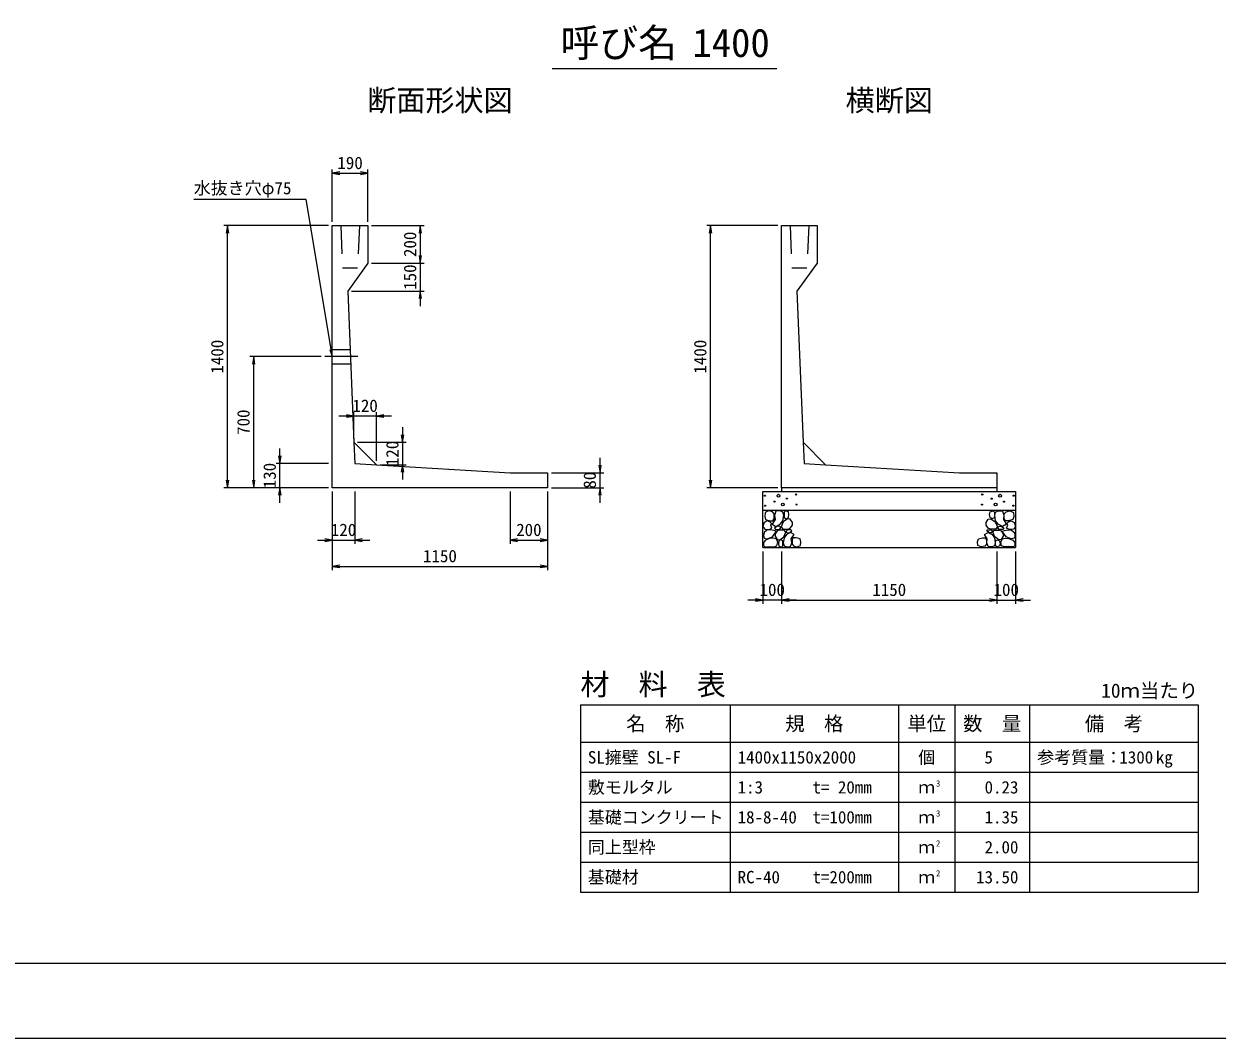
# Model space of a CAD drawing. Units: millimetres at full size, sheet at 1:25. Extents: x 0 to 16820, y 0 to 13241.
# Drawn here: x 6677 to 13051, y 0 to 5418 of the extents above; entities that cross this region are included whole.
import ezdxf
from ezdxf.enums import TextEntityAlignment as Align

# ---------------------------------------------------------------- set-up
doc = ezdxf.new("R2010")
doc.units = ezdxf.units.MM
doc.header["$LTSCALE"] = 25
doc.linetypes.add('CHAIN', pattern=[18.5, 12, -1.5, 3.5, -1.5])
doc.linetypes.add('DASHED_SPACED', pattern=[12, 6, -6])
for name, color, linetype, lineweight in [('D-BMK', 2, 'CHAIN', 13), ('D-DCR-HCHn', 4, 'Continuous', 9), ('D-MTR-FRAM', 7, 'Continuous', 13), ('D-MTR-LINE', 7, 'Continuous', 13), ('D-STR-DIM', 7, 'Continuous', 13), ('D-STR-STRn', 1, 'Continuous', 13), ('D-STR-TXT', 7, 'Continuous', 13), ('D-TTL', 2, 'Continuous', 13), ('D-TTL-TXT', 7, 'Continuous', 13)]:
    doc.layers.add(name, color=color, linetype=linetype, lineweight=lineweight)
doc.layers.add('D-MTR', color=7, linetype='Continuous')
doc.layers.add('D-MTR-TXT', color=7, linetype='Continuous')
doc.styles.add('ＭＳ ゴシック', font='')
doc.styles.get('ＭＳ ゴシック').set_extended_font_data('MS Gothic')

# ---------------------------------------------------------------- blocks, each defined once
blk = doc.blocks.new('open_arrow')
at = {"color": 0, "linetype": 'Continuous', "lineweight": -2}
blk.add_lwpolyline([(7.5, 1.25), (0, 0), (7.5, -1.25)], dxfattribs=at)

msp = doc.modelspace()

# ---------------------------------------------------------------- linework, layer by layer
at = {"layer": 'D-BMK'}
msp.add_line((8461.49, 3640), (8285, 3640), dxfattribs=at)
at = {"layer": 'D-DCR-HCHn'}
for points in [[(10676.2, 2811.59), (10655.4, 2816.22), (10636.9, 2806.97), (10634.59, 2786.17), (10639.21, 2769.99), (10662.33, 2763.05), (10678.51, 2763.05), (10685.44, 2774.61), (10685.44, 2800.04)], [(10694.69, 2813.91), (10687.76, 2793.1), (10690.07, 2769.99), (10673.89, 2744.56), (10694.69, 2733), (10717.8, 2744.56), (10731.67, 2763.05), (10736.3, 2793.1), (10731.67, 2809.28), (10717.8, 2816.22)], [(10738.61, 2809.28), (10738.61, 2781.55), (10750.16, 2774.61), (10761.72, 2781.55), (10764.03, 2797.73), (10761.72, 2811.59), (10745.54, 2816.22)], [(11861.39, 2809.28), (11861.39, 2781.55), (11849.84, 2774.61), (11838.28, 2781.55), (11835.97, 2797.73), (11838.28, 2811.59), (11854.46, 2816.22)], [(11905.31, 2813.91), (11912.24, 2793.1), (11909.93, 2769.99), (11926.11, 2744.56), (11905.31, 2733), (11882.2, 2744.56), (11868.33, 2763.05), (11863.7, 2793.1), (11868.33, 2809.28), (11882.2, 2816.22)], [(11923.8, 2811.59), (11944.6, 2816.22), (11963.1, 2806.97), (11965.41, 2786.17), (11960.79, 2769.99), (11937.67, 2763.05), (11921.49, 2763.05), (11914.56, 2774.61), (11914.56, 2800.04)], [(10632.28, 2753.81), (10625.35, 2733), (10634.59, 2719.14), (10657.71, 2716.82), (10673.49, 2723.6), (10666.95, 2739.94), (10671.58, 2749.18), (10662.33, 2758.43), (10648.46, 2763.05)], [(10733.98, 2758.43), (10722.43, 2730.69), (10731.67, 2719.14), (10759.41, 2719.14), (10770.97, 2723.76), (10782.53, 2739.94), (10782.53, 2753.81), (10770.97, 2772.3), (10757.1, 2774.61)], [(11866.02, 2758.43), (11877.57, 2730.69), (11868.33, 2719.14), (11840.59, 2719.14), (11829.03, 2723.76), (11817.47, 2739.94), (11817.47, 2753.81), (11829.03, 2772.3), (11842.9, 2774.61)], [(11967.72, 2753.81), (11974.65, 2733), (11965.41, 2719.14), (11942.29, 2716.82), (11926.51, 2723.6), (11933.05, 2739.94), (11928.42, 2749.18), (11937.67, 2758.43), (11951.54, 2763.05)], [(10676.16, 2677.01), (10693.28, 2702.69), (10691.14, 2709.11), (10667.59, 2715.53), (10646.19, 2713.39), (10631.21, 2700.55), (10629.07, 2685.57), (10631.21, 2670.59), (10648.33, 2666.31)], [(10699.31, 2733), (10687.76, 2723.76), (10692.38, 2716.82), (10708.56, 2716.82), (10715.49, 2719.14), (10720.12, 2728.38), (10713.18, 2735.32)], [(10736.08, 2677.01), (10746.78, 2702.69), (10738.22, 2713.39), (10712.54, 2713.39), (10701.84, 2709.11), (10691.14, 2694.13), (10691.14, 2681.29), (10701.84, 2664.17), (10714.68, 2662.03)], [(10772.47, 2625.64), (10778.89, 2644.91), (10776.75, 2666.31), (10791.73, 2689.85), (10772.47, 2700.55), (10751.06, 2689.85), (10738.22, 2672.73), (10733.94, 2644.91), (10738.22, 2629.92), (10751.06, 2623.5)], [(10768.19, 2700.55), (10778.89, 2709.11), (10774.61, 2715.53), (10759.62, 2715.53), (10753.2, 2713.39), (10748.92, 2704.83), (10755.34, 2698.41)], [(11827.53, 2625.64), (11821.11, 2644.91), (11823.25, 2666.31), (11808.27, 2689.85), (11827.53, 2700.55), (11848.94, 2689.85), (11861.78, 2672.73), (11866.06, 2644.91), (11861.78, 2629.92), (11848.94, 2623.5)], [(11831.81, 2700.55), (11821.11, 2709.11), (11825.39, 2715.53), (11840.38, 2715.53), (11846.8, 2713.39), (11851.08, 2704.83), (11844.66, 2698.41)], [(11863.92, 2677.01), (11853.22, 2702.69), (11861.78, 2713.39), (11887.46, 2713.39), (11898.16, 2709.11), (11908.86, 2694.13), (11908.86, 2681.29), (11898.16, 2664.17), (11885.32, 2662.03)], [(11900.69, 2733), (11912.24, 2723.76), (11907.62, 2716.82), (11891.44, 2716.82), (11884.51, 2719.14), (11879.88, 2728.38), (11886.82, 2735.32)], [(11923.84, 2677.01), (11906.72, 2702.69), (11908.86, 2709.11), (11932.41, 2715.53), (11953.81, 2713.39), (11968.79, 2700.55), (11970.93, 2685.57), (11968.79, 2670.59), (11951.67, 2666.31)], [(10684.72, 2623.5), (10699.7, 2629.92), (10703.98, 2651.33), (10695.42, 2666.31), (10680.44, 2670.59), (10661.17, 2668.45), (10639.77, 2659.89), (10629.07, 2647.05), (10629.07, 2632.06), (10635.49, 2623.5), (10661.17, 2625.64)], [(10731.8, 2629.92), (10731.8, 2655.61), (10721.1, 2662.03), (10710.4, 2655.61), (10708.26, 2640.62), (10710.4, 2627.78), (10725.38, 2623.5)], [(10789.59, 2627.78), (10808.85, 2623.5), (10825.97, 2632.06), (10828.11, 2651.33), (10823.83, 2666.31), (10802.43, 2672.73), (10787.45, 2672.73), (10781.03, 2662.03), (10781.03, 2638.48)], [(11810.41, 2627.78), (11791.15, 2623.5), (11774.03, 2632.06), (11771.89, 2651.33), (11776.17, 2666.31), (11797.57, 2672.73), (11812.55, 2672.73), (11818.97, 2662.03), (11818.97, 2638.48)], [(11868.2, 2629.92), (11868.2, 2655.61), (11878.9, 2662.03), (11889.6, 2655.61), (11891.74, 2640.62), (11889.6, 2627.78), (11874.62, 2623.5)], [(11915.28, 2623.5), (11900.3, 2629.92), (11896.02, 2651.33), (11904.58, 2666.31), (11919.56, 2670.59), (11938.83, 2668.45), (11960.23, 2659.89), (11970.93, 2647.05), (11970.93, 2632.06), (11964.51, 2623.5), (11938.83, 2625.64)]]:
    msp.add_lwpolyline(points, close=True, dxfattribs=at)
for centre, radius in [((10635.73, 2897.43), 3), ((10687.29, 2865.76), 3), ((10708.34, 2897.43), 7.5), ((10752.71, 2881.64), 3), ((10803.13, 2903.48), 3), ((11796.87, 2903.48), 3), ((11847.29, 2881.64), 3), ((11891.66, 2897.43), 7.5), ((11912.71, 2865.76), 3), ((11964.27, 2897.43), 3), ((10636.87, 2843.92), 3), ((10731.66, 2849.97), 7.5), ((10804.27, 2849.97), 3), ((11795.73, 2849.97), 3), ((11868.34, 2849.97), 7.5), ((11963.13, 2843.92), 3)]:
    msp.add_circle(centre, radius, dxfattribs=at)
at = {"layer": 'D-MTR-FRAM'}
for p, q in [((9650, 1780), (12950, 1780)), ((9650, 1780), (9650, 780)), ((12950, 1780), (12950, 780)), ((9650, 780), (12950, 780))]:
    msp.add_line(p, q, dxfattribs=at)
at = {"layer": 'D-MTR-LINE'}
for p, q in [((10450, 1780), (10450, 780)), ((11350, 1780), (11350, 780)), ((11650, 1780), (11650, 780)), ((12050, 1780), (12050, 780)), ((9650, 1580), (12950, 1580)), ((9650, 1420), (12950, 1420)), ((9650, 1260), (12950, 1260)), ((9650, 1100), (12950, 1100)), ((9650, 940), (12950, 940))]:
    msp.add_line(p, q, dxfattribs=at)
at = {"layer": 'D-STR-DIM'}
for p, q in [((8325, 4360), (8325, 4640)), ((8325, 4620), (8515, 4620)), ((8515, 4360), (8515, 4640)), ((8305, 4340), (7745, 4340)), ((7765, 2940), (7765, 4340)), ((8535, 4340), (8815, 4340)), ((8795, 4340), (8795, 4140)), ((10705, 4340), (10325, 4340)), ((10345, 2940), (10345, 4340)), ((8795, 4220), (8795, 3910)), ((8535, 4140), (8815, 4140)), ((8535, 4140), (8815, 4140)), ((8427.06, 3990), (8815, 3990)), ((8265, 3640), (7885, 3640)), ((7905, 2940), (7905, 3640)), ((8640.34, 3323.05), (8360.34, 3323.05)), ((8440.34, 3203.05), (8440.34, 3343.05)), ((8560.34, 3083.05), (8560.34, 3343.05)), ((8700.34, 3263.05), (8700.34, 2983.05)), ((8045, 2860), (8045, 3150)), ((8460.34, 3183.05), (8720.34, 3183.05)), ((8305, 3070), (8025, 3070)), ((8580.34, 3063.05), (8720.34, 3063.05)), ((9755, 2860), (9755, 3100)), ((9495, 3020), (9775, 3020)), ((8305, 2940), (7745, 2940)), ((8305, 2940), (7885, 2940)), ((8305, 2940), (8025, 2940)), ((9495, 2940), (9775, 2940)), ((10705, 2940), (10325, 2940)), ((8325, 2920), (8325, 2640)), ((8325, 2920), (8325, 2500)), ((8445, 2920), (8445, 2640)), ((9275, 2920), (9275, 2640)), ((9475, 2920), (9475, 2500)), ((9475, 2920), (9475, 2640)), ((8245, 2660), (8525, 2660)), ((9275, 2660), (9475, 2660)), ((10625, 2600), (10625, 2320)), ((10725, 2600), (10725, 2320)), ((10725, 2600), (10725, 2320)), ((11875, 2600), (11875, 2320)), ((11875, 2600), (11875, 2320)), ((11975, 2600), (11975, 2320)), ((8325, 2520), (9475, 2520)), ((10805, 2340), (10545, 2340)), ((10725, 2340), (11875, 2340)), ((11795, 2340), (12055, 2340))]:
    msp.add_line(p, q, dxfattribs=at)
at = {"layer": 'D-STR-STRn'}
for p, q in [((8325, 2940), (8325, 4340)), ((8325, 4340), (8515, 4340)), ((8515, 4340), (8515, 4140)), ((10725, 2940), (10725, 4340)), ((10725, 4340), (10915, 4340)), ((10915, 4340), (10915, 4140)), ((8515, 4140), (8407.06, 3990)), ((10915, 4140), (10807.06, 3990)), ((8407.06, 3990), (8440.34, 3183.05)), ((10807.06, 3990), (10840.34, 3183.05)), ((8560.34, 3063.05), (8440.34, 3183.05)), ((10960.34, 3063.05), (10840.34, 3183.05)), ((8560.34, 3063.05), (9275, 3020)), ((10960.34, 3063.05), (11675, 3020)), ((9275, 3020), (9475, 3020)), ((9475, 3020), (9475, 2940)), ((11675, 3020), (11875, 3020)), ((11875, 3020), (11875, 2940)), ((9475, 2940), (8325, 2940)), ((10725, 2940), (10725, 2920)), ((11875, 2940), (10725, 2940)), ((11875, 2940), (11875, 2920)), ((10625, 2620), (10625, 2920)), ((10625, 2920), (11975, 2920)), ((11975, 2920), (11975, 2620)), ((10625, 2820), (11975, 2820)), ((10625, 2620), (11975, 2620))]:
    msp.add_line(p, q, dxfattribs=at)
at = {"layer": 'D-STR-STRn', "linetype": 'DASHED_SPACED'}
for p, q in [((8370, 4340), (8380, 4115)), ((8470, 4340), (8460, 4115)), ((10770, 4340), (10780, 4115)), ((10870, 4340), (10860, 4115)), ((8380, 4115), (8460, 4115)), ((10780, 4115), (10860, 4115)), ((8325, 3677.5), (8419.95, 3677.5)), ((8325, 3602.5), (8423.04, 3602.5))]:
    msp.add_line(p, q, dxfattribs=at)
at = {"layer": 'D-STR-STRn', "color": 2, "linetype": 'DASHED_SPACED'}
for p, q in [((8440.34, 3183.05), (8445, 3070)), ((10840.34, 3183.05), (10845, 3070)), ((8445, 3070), (8560.34, 3063.05)), ((10845, 3070), (10960.34, 3063.05))]:
    msp.add_line(p, q, dxfattribs=at)
at = {"layer": 'D-STR-TXT'}
msp.add_line((8185, 4480), (7585, 4480), dxfattribs=at)
msp.add_lwpolyline([(8325, 3640), (8318.42, 3679.46), (8185, 4480)], dxfattribs=at)
at = {"layer": 'D-TTL'}
for points in [[(0, 0), (16820, 0), (16820, 11880), (0, 11880)], [(400, 400), (16420, 400), (16420, 11480), (400, 11480)]]:
    msp.add_lwpolyline(points, close=True, dxfattribs=at)
at = {"layer": 'D-TTL-TXT'}
msp.add_line((9500, 5180), (10700, 5180), dxfattribs=at)

# ---------------------------------------------------------------- block references
at = {"layer": 'D-STR-DIM', "xscale": 5.33, "yscale": 5.33}
for p in [(8325, 4620), (8560.34, 3323.05), (8445, 2660), (9275, 2660), (8325, 2520), (10725, 2340), (10725, 2340), (11975, 2340)]:
    msp.add_blockref('open_arrow', p, dxfattribs=at)
for p, rotation in [((8515, 4620), 180), ((7765, 4340), 270), ((8795, 4340), 270), ((10345, 4340), 270), ((8795, 4140), 90), ((8795, 4140), 90), ((8795, 3990), 270), ((7905, 3640), 270), ((8440.34, 3323.05), 180), ((8700.34, 3183.05), 90), ((8045, 3070), 90), ((8700.34, 3063.05), 270), ((9755, 3020), 90), ((7765, 2940), 90), ((7905, 2940), 90), ((8045, 2940), 270), ((9755, 2940), 270), ((10345, 2940), 90), ((8325, 2660), 180), ((9475, 2660), 180), ((9475, 2520), 180), ((10625, 2340), 180), ((11875, 2340), 180), ((11875, 2340), 180)]:
    msp.add_blockref('open_arrow', p, dxfattribs=dict(at, rotation=rotation))
at = {"layer": 'D-STR-TXT', "xscale": 5.33, "yscale": 5.33, "rotation": 99.5}
msp.add_blockref('open_arrow', (8325, 3640), dxfattribs=at)

# ---------------------------------------------------------------- texts
at = {"layer": 'D-MTR', "style": 'ＭＳ ゴシック'}
msp.add_text('材\u3000料\u3000表', height=113.9, dxfattribs=at).set_placement((9650, 1798.15), align=Align.BOTTOM_LEFT)
msp.add_text('10ｍ当たり', height=75.95, dxfattribs=at).set_placement((12950, 1795.43), align=Align.BOTTOM_RIGHT)
at = {"layer": 'D-MTR-TXT', "style": 'ＭＳ ゴシック'}
for s, height, p in [('名\u3000称', 75.95, (10050, 1680)), ('規\u3000格', 75.95, (10900, 1680)), ('単位', 75.95, (11500, 1680)), ('数\u3000量', 75.95, (11850, 1680)), ('備\u3000考', 75.95, (12500, 1680)), ('個', 66.46, (11500, 1500)), ('ｍ', 66.46, (11500, 1340)), ('ｍ', 66.46, (11500, 1180)), ('ｍ', 66.46, (11500, 1020)), ('ｍ', 66.46, (11500, 860))]:
    msp.add_text(s, height=height, dxfattribs=at).set_placement(p, align=Align.MIDDLE_CENTER)
for s, p in [('SL擁壁 SL-F', (9690, 1500)), ('1400x1150x2000', (10490, 1500)), ('参考質量：    kg', (12090, 1500)), ('敷モルタル', (9690, 1340)), ('1:3', (10490, 1340)), ('t= 20mm', (10890, 1340)), ('基礎コンクリート', (9690, 1180)), ('18-8-40', (10490, 1180)), ('t=100mm', (10890, 1180)), ('同上型枠', (9690, 1020)), ('基礎材', (9690, 860)), ('RC-40', (10490, 860)), ('t=200mm', (10890, 860))]:
    msp.add_text(s, height=66.46, dxfattribs=at).set_placement(p, align=Align.MIDDLE_LEFT)
for s, p in [('5', (11853.55, 1500)), ('1300', (12710, 1500)), ('0.23', (11990, 1340)), ('1.35', (11990, 1180)), ('2.00', (11990, 1020)), ('13.50', (11990, 860))]:
    msp.add_text(s, height=66.46, dxfattribs=at).set_placement(p, align=Align.MIDDLE_RIGHT)
for s, p in [('3', (11550, 1333.63)), ('3', (11550, 1173.63)), ('2', (11550, 1013.63)), ('2', (11550, 853.63))]:
    msp.add_text(s, height=33.23, dxfattribs=at).set_placement(p, align=Align.BOTTOM_LEFT)
at = {"layer": 'D-STR-DIM', "style": 'ＭＳ ゴシック'}
for s, p in [('190', (8420, 4675)), ('120', (8500.34, 3378.05)), ('120', (8385, 2715)), ('200', (9375, 2715)), ('1150', (8900, 2575)), ('100', (10675, 2395)), ('1150', (11300, 2395)), ('100', (11925, 2395))]:
    msp.add_text(s, height=66.46, dxfattribs=at).set_placement(p, align=Align.MIDDLE_CENTER)
for s, p in [('200', (8740, 4240)), ('150', (8740, 4065)), ('1400', (7710, 3640)), ('1400', (10290, 3640)), ('700', (7850, 3290)), ('120', (8645.34, 3123.05)), ('130', (7990, 3005)), ('80', (9700, 2980))]:
    msp.add_text(s, height=66.46, rotation=90, dxfattribs=at).set_placement(p, align=Align.MIDDLE_CENTER)
at = {"layer": 'D-STR-TXT', "style": 'ＭＳ ゴシック'}
msp.add_text('水抜き穴φ75', height=66.46, dxfattribs=at).set_placement((7585, 4487.25), align=Align.BOTTOM_LEFT)
at = {"layer": 'D-TTL-TXT', "style": 'ＭＳ ゴシック'}
for s, height, p in [('呼び名', 151.9, (9855, 5195)), ('1400', 151.9, (10455, 5195)), ('断面形状図', 113.9, (8900, 4918.15)), ('横断図', 113.9, (11300, 4918.15))]:
    msp.add_text(s, height=height, dxfattribs=at).set_placement(p, align=Align.BOTTOM_CENTER)

doc.saveas('drawing.dxf')
